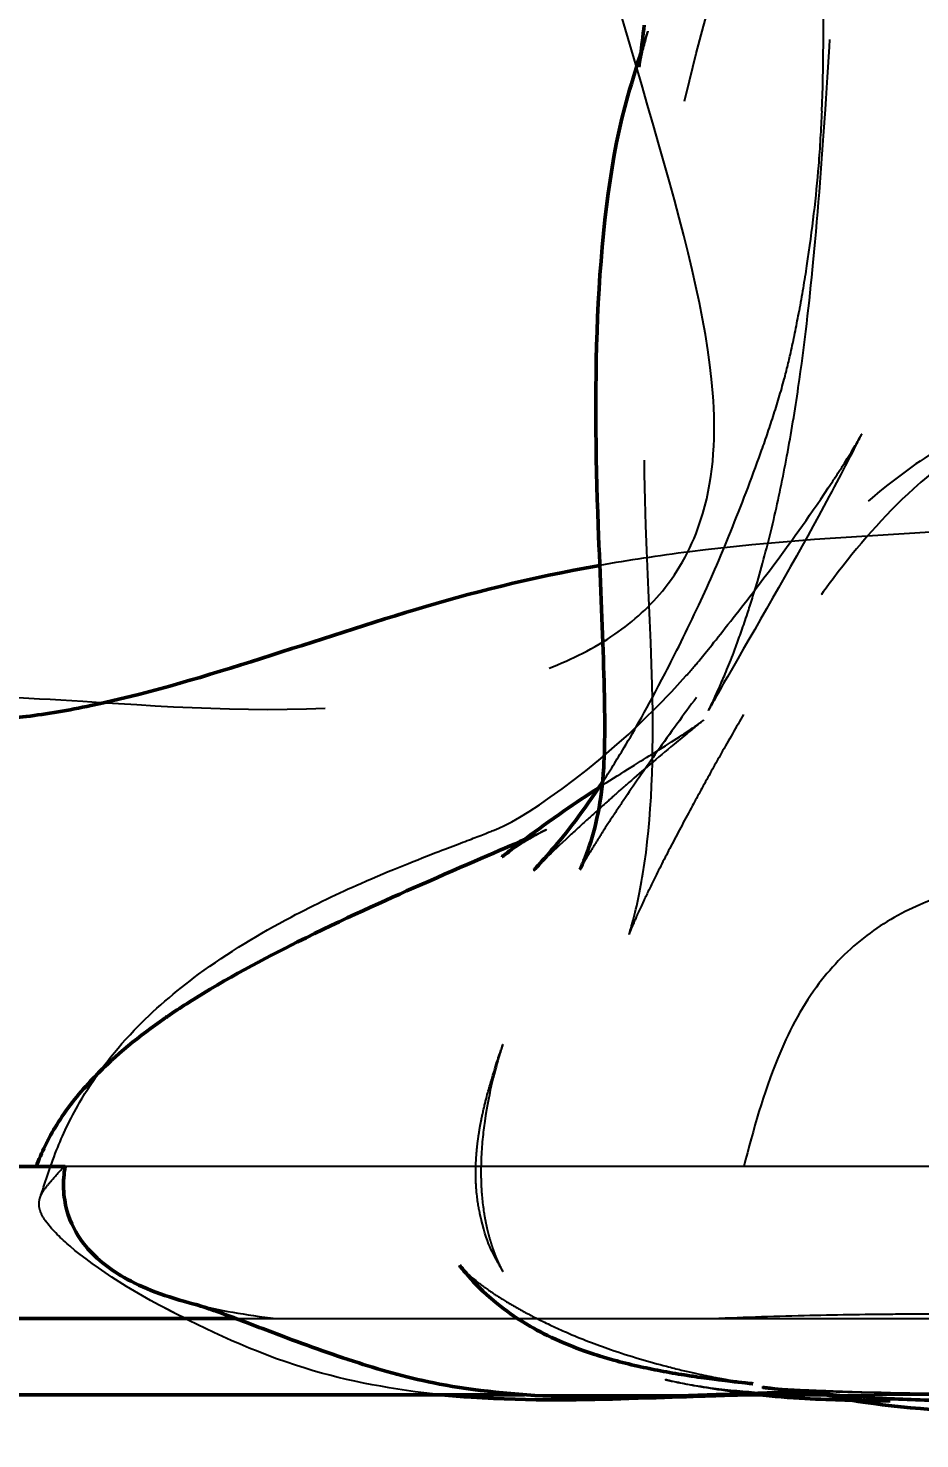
# Model space of a CAD drawing. Header units: millimetres. Extents: x 0 to 420, y 0 to 297.
# Drawn here: x 253.949 to 256.879, y 209.132 to 213.767 of the extents above; entities that cross this region are included whole.
import ezdxf

# ---------------------------------------------------------------- set-up
doc = ezdxf.new("R2010")
doc.units = ezdxf.units.MM
doc.header["$LTSCALE"] = 0.75
doc.linetypes.add('HIDDEN2', pattern=[4.7625, 3.175, -1.5875])
for name, color, linetype, lineweight in [('FD_Dimensions', 7, 'Continuous', 25), ('Hidden', 7, 'HIDDEN2', 25), ('Visible', 7, 'Continuous', 50)]:
    doc.layers.add(name, color=color, linetype=linetype, lineweight=lineweight)
doc.styles.get("Standard").update_dxf_attribs({"font": 'arial.ttf'})
doc.dimstyles.new('Dim-ISO-25', dxfattribs={"dimtxt": 3.5, "dimasz": 3.5, "dimexe": 2.1, "dimexo": 2.1, "dimgap": 1.4, "dimtad": 1, "dimzin": 12, "dimdsep": 46, "dimtxsty": 'Standard', "dimcen": 0, "dimazin": 3, "dimtp": 0.1, "dimtm": 0.1, "dimtfac": 0.714286, "dimtmove": 0, "dimatfit": 3, "dimfxl": 1, "dimtzin": 12, "dimarcsym": 0})

# ---------------------------------------------------------------- blocks, each defined once
blk = doc.blocks.new('*D54')
at = {"layer": 'Defpoints', "color": 0, "transparency": 16777216}
for p in [(203.828125, 215.942177), (311.328125, 215.942177), (311.328125, 178.877675)]:
    blk.add_point(p, dxfattribs=at)
at = {"layer": 'FD_Dimensions', "color": 0, "lineweight": -2, "transparency": 16777216}
for p, q in [((203.828125, 213.842177), (203.828125, 176.777675)), ((311.328125, 213.842177), (311.328125, 176.777675)), ((207.328125, 178.877675), (307.828125, 178.877675))]:
    blk.add_line(p, q, dxfattribs=at)
at = {"layer": 'FD_Dimensions', "color": 0, "transparency": 16777216}
for points in [[(207.328125, 179.461009), (207.328125, 178.294342), (203.828125, 178.877675)], [(307.828125, 179.461009), (307.828125, 178.294342), (311.328125, 178.877675)]]:
    blk.add_solid(points, dxfattribs=at)
at = {"layer": 'FD_Dimensions', "color": 0, "transparency": 16777216, "insert": (257.578125, 182.065874), "char_height": 3.5, "attachment_point": 5}
blk.add_mtext('430', dxfattribs=at)
blk = doc.blocks.new('*D59')
at = {"layer": 'Defpoints', "color": 0, "transparency": 16777216}
for p in [(203.828125, 215.942177), (262.578125, 209.277114), (262.578125, 188.769301)]:
    blk.add_point(p, dxfattribs=at)
at = {"layer": 'FD_Dimensions', "color": 0, "lineweight": -2, "transparency": 16777216}
for p, q in [((203.828125, 213.842177), (203.828125, 186.669301)), ((262.578125, 207.177114), (262.578125, 186.669301)), ((207.328125, 188.769301), (259.078125, 188.769301))]:
    blk.add_line(p, q, dxfattribs=at)
at = {"layer": 'FD_Dimensions', "color": 0, "transparency": 16777216}
for points in [[(207.328125, 189.352635), (207.328125, 188.185968), (203.828125, 188.769301)], [(259.078125, 189.352635), (259.078125, 188.185968), (262.578125, 188.769301)]]:
    blk.add_solid(points, dxfattribs=at)
at = {"layer": 'FD_Dimensions', "color": 0, "transparency": 16777216, "insert": (233.203125, 191.9575), "char_height": 3.5, "attachment_point": 5}
blk.add_mtext('235', dxfattribs=at)

msp = doc.modelspace()

# ---------------------------------------------------------------- linework, layer by layer
at = {"layer": 'Hidden'}
for p, q in [((254.6325, 209.5271), (254.7643, 209.5271)), ((256.1793, 209.5271), (257.5024, 209.5271)), ((255.5804, 209.2771), (256.2068, 209.2771)), ((256.5895, 209.2771), (258.8713, 209.2771))]:
    msp.add_line(p, q, dxfattribs=at)
for points, knots in [([(256.1996, 212.5679), (256.1808, 212.8096), (256.1009, 213.1126), (255.9016, 213.8037), (255.7903, 214.1615), (255.5533, 215.2436), (255.5695, 215.8695), (255.5639, 217.3819), (255.5378, 218.5793), (255.4524, 219.2549)], [-2.701786, -2.701786, -2.701786, -2.701786, -2.272106, -2.272106, -1.814947, -1.814947, -0.818648, -0.818648, 0, 0, 0, 0]), ([(256.5572, 213.494), (256.577, 213.9297), (256.5418, 214.3791), (256.5063, 214.879), (256.4994, 214.9828), (256.4836, 215.2132), (256.4748, 215.32), (256.4649, 215.4051), (256.4624, 215.4224), (256.4566, 215.4586), (256.453, 215.4792), (256.4373, 215.5633), (256.4241, 215.6324), (256.4108, 215.7156)], [0, 0, 0, 0, 0.642846, 0.642846, 0.83611, 0.83611, 1.13917, 1.13917, 1.275732, 1.275732, 1.413239, 1.413239, 1.562265, 1.562265, 1.562265, 1.562265]), ([(256.3005, 211.5121), (256.2759, 211.4703), (256.2518, 211.4283), (256.2079, 211.3504), (256.1882, 211.3149), (256.1546, 211.2536), (256.141, 211.2288), (256.1049, 211.1619), (256.0823, 211.1193), (256.0412, 211.0404), (256.0216, 211.0018), (255.9922, 210.942), (255.9811, 210.9188), (255.9584, 210.8705), (255.9486, 210.8486), (255.9361, 210.82), (255.9328, 210.8121), (255.9285, 210.8016), (255.9253, 210.7931), (255.924, 210.7897), (255.9239, 210.7893), (255.9239, 210.7893), (255.9281, 210.8018), (255.9441, 210.8588), (255.9584, 210.9213), (255.9994, 211.1718), (256.0055, 211.3706), (255.992, 211.9683), (255.9436, 212.4143), (256.0592, 213.446), (256.2049, 213.9067), (256.3992, 214.563), (256.4441, 214.7148), (256.4824, 214.8507)], [0, 0, 0, 0, 0.070533, 0.070533, 0.123728, 0.123728, 0.157409, 0.157409, 0.214935, 0.214935, 0.271634, 0.271634, 0.311545, 0.311545, 0.369057, 0.369057, 0.42592, 0.42592, 0.504783, 0.504783, 0.533369, 0.533369, 0.690196, 0.690196, 1.000952, 1.000952, 1.841896, 1.841896, 3.105671, 3.105671, 4.165418, 4.165418, 4.426141, 4.426141, 4.426141, 4.426141]), ([(256.2469, 211.6356), (256.2091, 211.5698), (256.1885, 211.5324), (256.1848, 211.5253), (256.1846, 211.525), (256.1846, 211.525), (256.1989, 211.5509), (256.2398, 211.6452), (256.256, 211.6843), (256.2867, 211.7664), (256.2997, 211.8029), (256.3237, 211.8757), (256.3346, 211.9106), (256.3637, 212.0099), (256.3823, 212.0803), (256.415, 212.2201), (256.4297, 212.291), (256.4569, 212.4362), (256.4693, 212.5119), (256.501, 212.7282), (256.5166, 212.8665), (256.5468, 213.178), (256.5592, 213.3485), (256.5822, 213.6928), (256.5914, 213.8595), (256.6011, 214.1189), (256.6005, 214.204), (256.5956, 214.3101), (256.5929, 214.3396), (256.5752, 214.4628), (256.5655, 214.5236), (256.5525, 214.6035)], [0, 0, 0, 0, 0.263322, 0.263322, 0.290289, 0.290289, 0.532868, 0.532868, 0.645161, 0.645161, 0.716148, 0.716148, 0.770958, 0.770958, 0.862088, 0.862088, 0.947122, 0.947122, 1.039978, 1.039978, 1.217882, 1.217882, 1.463878, 1.463878, 1.777415, 1.777415, 2.098221, 2.098221, 2.423985, 2.423985, 2.60426, 2.60426, 2.60426, 2.60426]), ([(255.9628, 213.6852), (255.9667, 213.6974), (255.9703, 213.7085), (255.9809, 213.7413), (255.9858, 213.7567), (255.9858, 213.7567), (255.9843, 213.752), (255.9757, 213.7229), (255.9642, 213.678), (255.9571, 213.6451), (255.9563, 213.6404), (255.9563, 213.6404)], [3.768707, 3.768707, 3.768707, 3.768707, 3.8250175, 3.8250175, 3.9578876, 3.9578876, 4.0399419, 4.0399419, 4.2359118, 4.2359118, 4.3567192, 4.3567192, 4.3567192, 4.3567192]), ([(256.5572, 213.494), (256.5546, 213.4358), (256.551, 213.3762), (256.5383, 213.2149), (256.5254, 213.1054), (256.5001, 212.9379), (256.4919, 212.8875), (256.4828, 212.8375)], [-0.3261634, -0.3261634, -0.3261634, -0.3261634, -0.25, -0.25, -0.125, -0.125, -0.0736355, -0.0736355, -0.0736355, -0.0736355]), ([(256.4338, 212.6136), (256.4419, 212.6439), (256.4497, 212.676), (256.4665, 212.7513), (256.4751, 212.795), (256.4828, 212.8375)], [0, 0, 0, 0, 0.03982842, 0.03982842, 0.09418329, 0.09418329, 0.09418329, 0.09418329]), ([(255.8368, 211.2901), (255.8595, 211.3247), (255.8832, 211.3623), (255.9437, 211.4635), (255.9808, 211.5276), (256.0741, 211.7081), (256.1138, 211.7876), (256.1876, 211.9459), (256.2228, 212.0269), (256.2924, 212.198), (256.3258, 212.2847), (256.371, 212.4115), (256.3846, 212.4511), (256.4106, 212.532), (256.4231, 212.5736), (256.4338, 212.6136)], [0.8648469, 0.8648469, 0.8648469, 0.8648469, 1.0474193, 1.0474193, 1.3153022, 1.3153022, 1.4464289, 1.4464289, 1.5620026, 1.5620026, 1.6742744, 1.6742744, 1.724375, 1.724375, 1.7763479, 1.7763479, 1.7763479, 1.7763479]), ([(255.6612, 211.6642), (255.7358, 211.6931), (255.8094, 211.7294), (255.9389, 211.8183), (255.9949, 211.8686), (256.0994, 212.0011), (256.1402, 212.0826), (256.2037, 212.2993), (256.2099, 212.436), (256.1996, 212.5679)], [-0.4670744, -0.4670744, -0.4670744, -0.4670744, -0.3645141, -0.3645141, -0.2710215, -0.2710215, -0.1587468, -0.1587468, 0, 0, 0, 0]), ([(258.795, 211.9069), (258.6509, 212.0682), (258.4888, 212.2214), (258.1762, 212.4134), (258.055, 212.4716), (257.8588, 212.5291), (257.7904, 212.5433), (257.6281, 212.5624), (257.5311, 212.5624), (257.367, 212.5447), (257.2959, 212.5301), (257.1664, 212.4925), (257.107, 212.4692), (256.9707, 212.4044), (256.8975, 212.3588), (256.686, 212.203), (256.5556, 212.0733), (256.3364, 211.8206), (256.2448, 211.7026), (256.1454, 211.5682)], [0, 0, 0, 0, 0.321154, 0.321154, 0.489994, 0.489994, 0.573843, 0.573843, 0.68637, 0.68637, 0.778999, 0.778999, 0.874426, 0.874426, 1.017242, 1.017242, 1.30034, 1.30034, 1.520953, 1.520953, 1.520953, 1.520953]), ([(258.5764, 212.145), (258.518, 212.2025), (258.4397, 212.2687), (258.271, 212.3867), (258.184, 212.4369), (258.0227, 212.5033), (257.9591, 212.5244), (257.8429, 212.5515), (257.7923, 212.5602), (257.6561, 212.574), (257.5661, 212.5732), (257.4045, 212.5511), (257.3304, 212.5323), (257.1946, 212.4819), (257.1311, 212.4502), (256.9934, 212.3669), (256.9224, 212.3116), (256.7588, 212.1628), (256.6745, 212.0641), (256.5657, 211.9201), (256.5357, 211.8781), (256.4309, 211.7263), (256.3693, 211.6289), (256.3005, 211.5121)], [0, 0, 0, 0, 0.149477, 0.149477, 0.310755, 0.310755, 0.402491, 0.402491, 0.466985, 0.466985, 0.572028, 0.572028, 0.662842, 0.662842, 0.753381, 0.753381, 0.877158, 0.877158, 1.069321, 1.069321, 1.146887, 1.146887, 1.343865, 1.343865, 1.343865, 1.343865]), ([(256.6268, 212.3302), (256.6541, 212.3731), (256.672, 212.404), (256.6863, 212.429), (256.6884, 212.4331), (256.6884, 212.4331), (256.6881, 212.4325), (256.6845, 212.4257), (256.6749, 212.4074), (256.6369, 212.3342), (256.5953, 212.2536), (256.4564, 211.9971), (256.3342, 211.7873), (256.2469, 211.6356)], [0, 0, 0, 0, 0.119994, 0.119994, 0.198165, 0.198165, 0.227938, 0.227938, 0.383818, 0.383818, 0.714097, 0.714097, 1.32168, 1.32168, 1.32168, 1.32168]), ([(256.1568, 211.692), (256.1775, 211.7173), (256.2085, 211.7559), (256.3031, 211.8766), (256.3573, 211.9469), (256.4612, 212.0863), (256.5241, 212.1741), (256.6054, 212.2969), (256.6161, 212.3133), (256.6268, 212.3302)], [0, 0, 0, 0, 0.1766204, 0.1766204, 0.3383138, 0.3383138, 0.5474178, 0.5474178, 0.5924875, 0.5924875, 0.5924875, 0.5924875]), ([(256.9498, 212.1124), (256.6705, 212.0976), (256.3946, 212.0804), (256.0193, 212.0335), (255.9207, 212.0185), (255.8277, 212.0019)], [-2.9189828, -2.9189828, -2.9189828, -2.9189828, -2.6475314, -2.6475314, -2.5425187, -2.5425187, -2.5425187, -2.5425187]), ([(255.4956, 211.1384), (255.588, 211.1778), (255.8617, 211.3584), (256.1311, 211.6613), (256.1427, 211.6749), (256.1568, 211.692)], [0, 0, 0, 0, 2.368206, 2.368206, 2.560076, 2.560076, 2.560076, 2.560076]), ([(252.5945, 211.2947), (252.6359, 211.2859), (252.7546, 211.3644), (253.066, 211.4944), (253.2616, 211.5636), (253.7545, 211.5768), (253.9343, 211.5678), (254.4386, 211.536), (254.7745, 211.5115), (255.3225, 211.5665), (255.5073, 211.6047), (255.6612, 211.6642)], [-1.919202, -1.919202, -1.919202, -1.919202, -1.270912, -1.270912, -0.80777, -0.80777, -0.577607, -0.577607, -0.212337, -0.212337, 0, 0, 0, 0]), ([(256.1454, 211.5682), (256.1031, 211.511), (256.0596, 211.4511), (255.9813, 211.3406), (255.9455, 211.2891), (255.8982, 211.219), (255.8845, 211.1986), (255.8582, 211.1587), (255.8456, 211.1393), (255.8254, 211.1078), (255.8173, 211.095), (255.8014, 211.0694), (255.7944, 211.0581), (255.7799, 211.0339), (255.7743, 211.0242), (255.7642, 211.0064), (255.7623, 211.0027), (255.7623, 211.0027)], [0, 0, 0, 0, 0.0937449, 0.0937449, 0.1665048, 0.1665048, 0.1967602, 0.1967602, 0.2307066, 0.2307066, 0.2621344, 0.2621344, 0.304326, 0.304326, 0.3727492, 0.3727492, 0.4823427, 0.4823427, 0.4823427, 0.4823427]), ([(255.8243, 211.2713), (255.8901, 211.3139), (255.9548, 211.354), (256.0646, 211.422), (256.1073, 211.4497), (256.1531, 211.4816), (256.168, 211.4927), (256.1687, 211.4932), (256.1687, 211.4932), (256.1687, 211.4932), (256.1634, 211.4892), (256.1344, 211.466), (256.108, 211.4444), (256.0719, 211.4144)], [2.3042851, 2.3042851, 2.3042851, 2.3042851, 2.513859, 2.513859, 2.8344421, 2.8344421, 3.0001478, 3.0001478, 3.0032818, 3.0032818, 3.0875895, 3.0875895, 3.1836245, 3.1836245, 3.1836245, 3.1836245]), ([(256.0719, 211.4144), (256.017, 211.3688), (255.9674, 211.3266), (255.9171, 211.2828), (255.9108, 211.2773), (255.9007, 211.2683), (255.8968, 211.265), (255.8812, 211.2512), (255.8668, 211.2384), (255.8263, 211.2024), (255.8079, 211.1859), (255.7668, 211.1487), (255.7462, 211.1297), (255.6656, 211.0551), (255.6265, 211.0167), (255.614, 211.0041)], [0, 0, 0, 0, 0.1426606, 0.1426606, 0.1629861, 0.1629861, 0.1750306, 0.1750306, 0.2113901, 0.2113901, 0.2719037, 0.2719037, 0.3396593, 0.3396593, 0.5538334, 0.5538334, 0.5538334, 0.5538334]), ([(253.9882, 209.9241), (254.0034, 209.9696), (254.0196, 210.0222), (254.0618, 210.1288), (254.0862, 210.182), (254.1627, 210.3147), (254.224, 210.3976), (254.3605, 210.5401), (254.4334, 210.6026), (254.6065, 210.7297), (254.7105, 210.7923), (254.8916, 210.8882), (254.9701, 210.9253), (255.1419, 211.001), (255.2313, 211.036), (255.3522, 211.0827), (255.3937, 211.0983), (255.4596, 211.1237), (255.4799, 211.1318), (255.4924, 211.137), (255.4942, 211.1378), (255.4956, 211.1384)], [0, 0, 0, 0, 0.114785, 0.114785, 0.210798, 0.210798, 0.346169, 0.346169, 0.462122, 0.462122, 0.610556, 0.610556, 0.724295, 0.724295, 0.880555, 0.880555, 1.005547, 1.005547, 1.154965, 1.154965, 1.189561, 1.189561, 1.189561, 1.189561]), ([(255.5809, 211.1015), (255.6243, 211.1206), (255.6524, 211.1338), (255.6524, 211.1338), (255.6423, 211.1289), (255.6001, 211.106), (255.5528, 211.0769), (255.5148, 211.0507), (255.5074, 211.0452), (255.5074, 211.0452)], [0.850563, 0.850563, 0.850563, 0.850563, 1.0683562, 1.0683562, 1.243201, 1.243201, 1.5727227, 1.5727227, 1.7296164, 1.7296164, 1.7296164, 1.7296164]), ([(258.421, 210.8438), (258.3856, 210.8617), (258.3491, 210.8768), (258.2239, 210.9213), (258.1251, 210.9448), (257.9536, 210.9753), (257.8774, 210.985), (257.5998, 211.0086), (257.3948, 211.0046), (257.0917, 210.9571), (256.9844, 210.932), (256.8794, 210.8869)], [0, 0, 0, 0, 0.0486259, 0.0486259, 0.1655203, 0.1655203, 0.2584116, 0.2584116, 0.5044087, 0.5044087, 0.6462801, 0.6462801, 0.6462801, 0.6462801]), ([(256.8794, 210.8869), (256.8148, 210.8592), (256.751, 210.8223), (256.6357, 210.7316), (256.5836, 210.6766), (256.4877, 210.5449), (256.4462, 210.465), (256.3653, 210.2681), (256.3325, 210.1474), (256.3009, 210.0271)], [0, 0, 0, 0, 0.0872177, 0.0872177, 0.1770619, 0.1770619, 0.2839215, 0.2839215, 0.4333165, 0.4333165, 0.4333165, 0.4333165]), ([(255.4777, 209.7528), (255.4807, 209.7445), (255.4833, 209.7378), (255.4885, 209.7248), (255.491, 209.7192), (255.4972, 209.7053), (255.5, 209.6997), (255.507, 209.6859), (255.5086, 209.6832), (255.5091, 209.6822), (255.5092, 209.6821), (255.5092, 209.6821), (255.502, 209.6944), (255.4783, 209.7396), (255.456, 209.769), (255.4296, 209.8915), (255.4254, 209.9137), (255.4215, 209.9594), (255.4206, 209.9727), (255.4199, 209.9997), (255.4199, 210.012), (255.4204, 210.0321), (255.4207, 210.0387), (255.4215, 210.0546), (255.4222, 210.0642), (255.4237, 210.0816), (255.4245, 210.0895), (255.4264, 210.106), (255.4275, 210.1145), (255.4303, 210.1336), (255.4319, 210.1438), (255.4362, 210.1686), (255.4389, 210.1819), (255.4462, 210.2165), (255.4507, 210.2348), (255.4635, 210.2848), (255.471, 210.3098), (255.4917, 210.3772), (255.5034, 210.4112), (255.5084, 210.4259), (255.5089, 210.4275), (255.5089, 210.4275), (255.5073, 210.4237), (255.4841, 210.3458), (255.4647, 210.2794), (255.4443, 210.1383), (255.4397, 210.0964), (255.437, 210.0248), (255.4367, 209.9987), (255.439, 209.9418), (255.4415, 209.9105), (255.4469, 209.8756)], [0, 0, 0, 0, 0.016975, 0.016975, 0.039929, 0.039929, 0.085278, 0.085278, 0.187498, 0.187498, 0.207373, 0.207373, 0.479652, 0.479652, 0.918307, 0.918307, 0.999693, 0.999693, 1.027626, 1.027626, 1.045928, 1.045928, 1.054253, 1.054253, 1.065427, 1.065427, 1.075397, 1.075397, 1.087394, 1.087394, 1.104746, 1.104746, 1.133443, 1.133443, 1.187028, 1.187028, 1.298363, 1.298363, 1.545348, 1.545348, 1.609944, 1.609944, 1.772332, 1.772332, 2.015839, 2.015839, 2.102849, 2.102849, 2.148288, 2.148288, 2.195258, 2.195258, 2.195258, 2.195258]), ([(254.4666, 209.5271), (254.3066, 209.6043), (254.1708, 209.6932), (254.0576, 209.7897), (254.0294, 209.8169), (254.0001, 209.8567), (253.9939, 209.8681), (253.9873, 209.8854), (253.9854, 209.8931), (253.9846, 209.9093), (253.9858, 209.9171), (253.9913, 209.9329), (253.9955, 209.9407), (254.0065, 209.957), (254.0134, 209.9657), (254.0338, 209.9901), (254.0471, 210.0049), (254.0661, 210.0271)], [-0.3496712, -0.3496712, -0.3496712, -0.3496712, -0.1999697, -0.1999697, -0.1483998, -0.1483998, -0.1214342, -0.1214342, -0.101108, -0.101108, -0.0802571, -0.0802571, -0.0584862, -0.0584862, -0.0356986, -0.0356986, 0, 0, 0, 0]), ([(255.1258, 210.0271), (254.9647, 210.0271), (254.7803, 210.0271), (254.5323, 210.0271), (254.4597, 210.0271), (254.3465, 210.0271), (254.302, 210.0271), (254.2115, 210.0271), (254.1643, 210.0271), (254.1046, 210.0271), (254.0868, 210.0271), (254.0707, 210.0271)], [-2.364474, -2.364474, -2.364474, -2.364474, -1.679028, -1.679028, -1.398969, -1.398969, -1.213757, -1.213757, -0.997388, -0.997388, -0.894463, -0.894463, -0.894463, -0.894463]), ([(256.3009, 210.0271), (256.3009, 210.0271), (256.2866, 210.0271), (256.2046, 210.0271), (256.0853, 210.0271), (255.7165, 210.0271), (255.4922, 210.0271), (255.1258, 210.0271)], [-1.087618, -1.087618, -1.087618, -1.087618, -0.964533, -0.964533, -0.652383, -0.652383, 0, 0, 0, 0]), ([(257.4201, 210.0271), (257.3725, 210.0271), (257.3237, 210.0271), (257.2235, 210.0271), (257.1686, 210.0271), (256.995, 210.0271), (256.8674, 210.0271), (256.6079, 210.0271), (256.4515, 210.0271), (256.301, 210.0271)], [-1.4705624, -1.4705624, -1.4705624, -1.4705624, -1.4130898, -1.4130898, -1.3441191, -1.3441191, -1.1774327, -1.1774327, -0.9474311, -0.9474311, -0.9474311, -0.9474311]), ([(255.4469, 209.8756), (255.4486, 209.8648), (255.4506, 209.8536), (255.4547, 209.8332), (255.4567, 209.8241), (255.4603, 209.8096), (255.4617, 209.8041), (255.4654, 209.7906), (255.4677, 209.7827), (255.4721, 209.769), (255.4741, 209.7629), (255.4765, 209.756), (255.4771, 209.7543), (255.4777, 209.7528)], [0, 0, 0, 0, 0.01450731, 0.01450731, 0.02564311, 0.02564311, 0.03239306, 0.03239306, 0.0429538, 0.0429538, 0.05296671, 0.05296671, 0.05614686, 0.05614686, 0.05614686, 0.05614686]), ([(255.3665, 209.702), (255.3665, 209.702), (255.3693, 209.6984), (255.3868, 209.6808), (255.3971, 209.6705), (255.4201, 209.6521)], [1.8546838, 1.8546838, 1.8546838, 1.8546838, 1.9844481, 1.9844481, 2.0738218, 2.0738218, 2.0738218, 2.0738218]), ([(255.4201, 209.6521), (255.4305, 209.6437), (255.4431, 209.6341), (255.4711, 209.6145), (255.4848, 209.6054), (255.5182, 209.5843), (255.5388, 209.572), (255.5798, 209.5489), (255.6007, 209.5378), (255.6533, 209.5112), (255.6858, 209.496), (255.7666, 209.461), (255.8156, 209.4422), (255.9281, 209.4033), (255.992, 209.3847), (256.0468, 209.3704)], [0, 0, 0, 0, 0.0405229, 0.0405229, 0.0686079, 0.0686079, 0.0990387, 0.0990387, 0.1274648, 0.1274648, 0.170012, 0.170012, 0.2341895, 0.2341895, 0.3221788, 0.3221788, 0.3221788, 0.3221788]), ([(255.306, 209.2771), (255.1558, 209.2924), (255.0009, 209.3203), (254.6902, 209.4162), (254.535, 209.4897), (254.398, 209.5617)], [0.7045402, 0.7045402, 0.7045402, 0.7045402, 0.9254428, 0.9254428, 1.1885649, 1.1885649, 1.1885649, 1.1885649]), ([(256.1793, 209.5271), (256.2862, 209.5314), (256.3922, 209.5349), (256.5966, 209.5398), (256.6941, 209.5414), (256.8394, 209.5426), (256.8879, 209.5427), (256.9763, 209.5425), (257.0162, 209.5423), (257.1045, 209.5413), (257.1529, 209.5404), (257.3019, 209.5367), (257.4017, 209.5328), (257.5024, 209.5271)], [-0.5310002, -0.5310002, -0.5310002, -0.5310002, -0.4020666, -0.4020666, -0.285472, -0.285472, -0.2271399, -0.2271399, -0.1791291, -0.1791291, -0.1209653, -0.1209653, 0, 0, 0, 0]), ([(254.7643, 209.5271), (254.7647, 209.5271), (254.765, 209.5271), (254.7895, 209.5271), (254.8161, 209.5271), (254.8941, 209.5271), (254.9532, 209.5271), (255.0744, 209.5271), (255.1262, 209.5271), (255.2636, 209.5271), (255.3692, 209.5271), (255.6703, 209.5271), (255.9136, 209.5271), (256.1793, 209.5271)], [-0.9672321, -0.9672321, -0.9672321, -0.9672321, -0.9670657, -0.9670657, -0.9551119, -0.9551119, -0.9346301, -0.9346301, -0.9208893, -0.9208893, -0.8946929, -0.8946929, -0.8277455, -0.8277455, -0.8277455, -0.8277455]), ([(256.0468, 209.3704), (256.0815, 209.3614), (256.1119, 209.3542), (256.1613, 209.3431), (256.181, 209.3391), (256.2205, 209.3311), (256.2368, 209.3281), (256.2779, 209.3208), (256.2932, 209.3184), (256.3211, 209.3143), (256.3302, 209.3132), (256.3302, 209.3132)], [0, 0, 0, 0, 0.0557857, 0.0557857, 0.1131724, 0.1131724, 0.197863, 0.197863, 0.3758218, 0.3758218, 0.611437, 0.611437, 0.611437, 0.611437]), ([(256.3641, 209.3006), (256.3623, 209.3007), (256.3606, 209.3008), (256.3606, 209.3008), (256.3609, 209.3008), (256.3633, 209.3006), (256.3656, 209.3005), (256.3767, 209.2998), (256.3836, 209.2993), (256.4051, 209.2981), (256.4143, 209.2975), (256.4387, 209.2962), (256.4544, 209.2954), (256.5078, 209.2928), (256.5516, 209.291), (256.7611, 209.2837), (256.9332, 209.2813), (257.199, 209.2795), (257.2977, 209.2793), (257.4279, 209.2792), (257.4655, 209.2793), (257.5343, 209.2793), (257.5656, 209.2794), (257.6456, 209.2795), (257.6804, 209.2796), (257.761, 209.2798), (257.7931, 209.2799), (257.9152, 209.2802), (258.046, 209.2807), (258.3533, 209.2805), (258.4431, 209.2802), (258.5461, 209.2817), (258.578, 209.2825), (258.6453, 209.2847), (258.6772, 209.2859), (258.7517, 209.2896), (258.786, 209.2915), (258.8614, 209.2966), (258.8922, 209.2988), (258.9468, 209.3033), (258.9668, 209.305), (259.0084, 209.3088), (259.0306, 209.3109), (259.0736, 209.3153), (259.095, 209.3176), (259.134, 209.3221), (259.1522, 209.3242), (259.2014, 209.3304), (259.228, 209.3341), (259.3383, 209.3502), (259.3673, 209.3567), (259.4113, 209.3658), (259.4214, 209.3683), (259.4455, 209.3745), (259.4475, 209.3756), (259.4475, 209.3756)], [0, 0, 0, 0, 0.130854, 0.130854, 0.184811, 0.184811, 0.25415, 0.25415, 0.306333, 0.306333, 0.33219, 0.33219, 0.358257, 0.358257, 0.411013, 0.411013, 0.616688, 0.616688, 0.73801, 0.73801, 0.789585, 0.789585, 0.841367, 0.841367, 0.946133, 0.946133, 1.151801, 1.151801, 1.462295, 1.462295, 1.902223, 1.902223, 2.117153, 2.117153, 2.278552, 2.278552, 2.379767, 2.379767, 2.431798, 2.431798, 2.457728, 2.457728, 2.4838, 2.4838, 2.509869, 2.509869, 2.535793, 2.535793, 2.588006, 2.588006, 2.800065, 2.800065, 3.005746, 3.005746, 3.517635, 3.517635, 3.517635, 3.517635]), ([(256.3441, 209.2772), (256.3226, 209.2794), (256.3018, 209.2817), (256.2104, 209.2932), (256.1424, 209.3051), (256.0586, 209.3224), (256.0424, 209.3267), (256.0424, 209.3267), (256.0517, 209.3245), (256.0943, 209.3154), (256.143, 209.3063), (256.2979, 209.2862), (256.4273, 209.28), (256.4806, 209.2787), (256.487, 209.2787), (256.487, 209.2787), (256.4665, 209.2788), (256.4059, 209.2784), (256.3696, 209.278), (256.3267, 209.2771)], [0.316838, 0.316838, 0.316838, 0.316838, 0.37777, 0.37777, 0.576423, 0.576423, 0.7742, 0.7742, 0.928674, 0.928674, 1.226455, 1.226455, 1.725473, 1.725473, 1.925162, 1.925162, 2.28415, 2.28415, 2.581923, 2.581923, 2.581923, 2.581923]), ([(258.0649, 209.2702), (258.0598, 209.2702), (258.0546, 209.2702), (257.9908, 209.2706), (257.9331, 209.2712), (257.8069, 209.2727), (257.7452, 209.2737), (257.6572, 209.275), (257.6273, 209.2754), (257.5562, 209.2763), (257.5292, 209.2765), (257.4805, 209.2768), (257.4608, 209.2769), (257.4114, 209.277), (257.3866, 209.277), (257.3199, 209.277), (257.2958, 209.277), (257.2429, 209.2771), (257.2173, 209.2771), (257.1505, 209.2773), (257.1056, 209.2775), (257.0176, 209.2781), (256.9739, 209.2785), (256.9114, 209.2793), (256.8919, 209.2796), (256.8421, 209.2804), (256.812, 209.2809), (256.7649, 209.2819), (256.7459, 209.2823), (256.7132, 209.2831), (256.6994, 209.2834), (256.6704, 209.2842), (256.6576, 209.2845), (256.6274, 209.2853), (256.6153, 209.2857), (256.5813, 209.2866), (256.5714, 209.2868), (256.5508, 209.2872), (256.5448, 209.2872), (256.5427, 209.2872), (256.5426, 209.2872), (256.5426, 209.2872), (256.5428, 209.2872), (256.5609, 209.2874), (256.566, 209.2875), (256.566, 209.2875), (256.566, 209.2875), (256.5653, 209.2875), (256.5611, 209.2874), (256.5412, 209.2871), (256.5222, 209.2867), (256.498, 209.2861)], [1.219599, 1.219599, 1.219599, 1.219599, 1.227533, 1.227533, 1.318186, 1.318186, 1.466226, 1.466226, 1.614796, 1.614796, 1.903399, 1.903399, 2.119561, 2.119561, 2.282108, 2.282108, 2.349335, 2.349335, 2.395927, 2.395927, 2.456461, 2.456461, 2.508134, 2.508134, 2.531495, 2.531495, 2.569257, 2.569257, 2.600564, 2.600564, 2.633733, 2.633733, 2.683011, 2.683011, 2.774749, 2.774749, 3.002518, 3.002518, 3.343778, 3.343778, 3.391726, 3.391726, 3.599785, 3.599785, 3.643859, 3.643859, 3.647774, 3.647774, 3.686156, 3.686156, 3.734301, 3.734301, 3.734301, 3.734301]), ([(256.6534, 209.2587), (256.628, 209.2627), (256.606, 209.2665), (256.5468, 209.2773), (256.5245, 209.2816), (256.5245, 209.2816), (256.5636, 209.275), (256.6435, 209.2644), (256.6892, 209.2607), (256.7569, 209.2571), (256.7819, 209.2567), (256.7819, 209.2567)], [3.707999, 3.707999, 3.707999, 3.707999, 3.809958, 3.809958, 4.047208, 4.047208, 4.321462, 4.321462, 4.789596, 4.789596, 5.222005, 5.222005, 5.222005, 5.222005])]:
    msp.add_open_spline(points, degree=3, knots=knots, dxfattribs=at)
for points in [[(255.614, 211.0041), (255.611, 211.0011), (255.6099, 211), (255.6099, 211)], [(254.499, 209.5739), (254.499, 209.5739), (254.4991, 209.5739), (254.4993, 209.5738)], [(254.4992, 209.5737), (254.5743, 209.555), (254.6618, 209.5394), (254.7643, 209.5271)]]:
    msp.add_open_spline(points, degree=3, dxfattribs=at)
at = {"layer": 'Visible'}
for p, q in [((245.0781, 210.0271), (254.0706, 210.0271)), ((245.0781, 209.5271), (254.6325, 209.5271)), ((252.5781, 209.2771), (255.5804, 209.2771)), ((256.2068, 209.2771), (256.5895, 209.2771))]:
    msp.add_line(p, q, dxfattribs=at)
for points in [[(255.9623, 213.6817), (255.9658, 213.7079), (255.9697, 213.7403), (255.9739, 213.7771)], [(254.4145, 210.5251), (254.4358, 210.5397), (254.4569, 210.5535), (254.4779, 210.5668)], [(256.3267, 209.2771), (256.3067, 209.2767), (256.2852, 209.2762), (256.2626, 209.2756)], [(256.633, 209.2593), (256.555, 209.2615), (256.4554, 209.2658), (256.3441, 209.2772)], [(256.7819, 209.2567), (256.7819, 209.2567), (256.7557, 209.2558), (256.633, 209.2593)]]:
    msp.add_open_spline(points, degree=3, dxfattribs=at)
for points, knots in [([(255.7623, 211.0027), (255.7623, 211.0027), (255.7624, 211.0028), (255.7642, 211.0065), (255.7761, 211.0315), (255.8154, 211.141), (255.8337, 211.2273), (255.851, 211.5046), (255.8356, 211.7897), (255.8051, 212.5891), (255.8084, 213.1557), (255.9355, 213.5988), (255.9507, 213.6474), (255.9628, 213.6852)], [0.482343, 0.482343, 0.482343, 0.482343, 0.501846, 0.501846, 0.773526, 0.773526, 1.396763, 1.396763, 2.339042, 2.339042, 3.594261, 3.594261, 3.768707, 3.768707, 3.768707, 3.768707]), ([(255.9563, 213.6404), (255.9563, 213.6404), (255.9569, 213.6435), (255.9588, 213.6561), (255.9605, 213.6678), (255.9623, 213.6817)], [4.3567192, 4.3567192, 4.3567192, 4.3567192, 4.4490712, 4.4490712, 4.5842094, 4.5842094, 4.5842094, 4.5842094]), ([(255.8277, 212.0019), (255.5963, 211.9607), (255.3986, 211.9101), (254.861, 211.7484), (254.4959, 211.6128), (254.0823, 211.526), (254.0114, 211.5138), (253.7705, 211.4847), (253.613, 211.4887), (253.3156, 211.5095), (253.1765, 211.5275), (252.9306, 211.5364), (252.8336, 211.5214), (252.6968, 211.4629), (252.6527, 211.4304), (252.6232, 211.3993)], [-2.542519, -2.542519, -2.542519, -2.542519, -2.2815, -2.2815, -1.741629, -1.741629, -1.626497, -1.626497, -1.339779, -1.339779, -1.02387, -1.02387, -0.684486, -0.684486, -0.425551, -0.425551, -0.425551, -0.425551]), ([(255.5074, 211.0452), (255.5074, 211.0452), (255.5074, 211.0452), (255.5074, 211.0452), (255.5111, 211.0479), (255.5432, 211.0726), (255.6137, 211.1281), (255.747, 211.2207), (255.7859, 211.2465), (255.8243, 211.2713)], [1.7296164, 1.7296164, 1.7296164, 1.7296164, 1.7296478, 1.7296478, 1.841557, 1.841557, 2.1820009, 2.1820009, 2.3042851, 2.3042851, 2.3042851, 2.3042851]), ([(255.6099, 211), (255.6099, 211), (255.6124, 211.0026), (255.6272, 211.0182), (255.6477, 211.0405), (255.7176, 211.1219), (255.7737, 211.1943), (255.8368, 211.2901)], [0.0513494, 0.0513494, 0.0513494, 0.0513494, 0.1291064, 0.1291064, 0.3585415, 0.3585415, 0.8648469, 0.8648469, 0.8648469, 0.8648469]), ([(254.4779, 210.5668), (254.6022, 210.6457), (254.7232, 210.709), (254.9856, 210.8398), (255.1223, 210.9011), (255.3872, 211.0179), (255.5055, 211.0682), (255.5795, 211.1009), (255.5802, 211.1012), (255.5809, 211.1015)], [0, 0, 0, 0, 0.2047418, 0.2047418, 0.4823004, 0.4823004, 0.8470955, 0.8470955, 0.850563, 0.850563, 0.850563, 0.850563]), ([(253.976, 210.0271), (253.9922, 210.0711), (254.0148, 210.1188), (254.0743, 210.2145), (254.1124, 210.2627), (254.2229, 210.381), (254.3014, 210.4453), (254.3925, 210.51), (254.4035, 210.5176), (254.4145, 210.5251)], [0, 0, 0, 0, 0.0698977, 0.0698977, 0.1481896, 0.1481896, 0.2790069, 0.2790069, 0.2967977, 0.2967977, 0.2967977, 0.2967977]), ([(254.0706, 210.0271), (254.0664, 210.0027), (254.0646, 209.978), (254.0666, 209.9292), (254.0702, 209.9056), (254.0876, 209.8425), (254.1065, 209.8061), (254.1673, 209.7272), (254.2139, 209.6911), (254.3252, 209.6279), (254.4016, 209.5981), (254.4992, 209.5737)], [-0.6372674, -0.6372674, -0.6372674, -0.6372674, -0.5803492, -0.5803492, -0.5250262, -0.5250262, -0.4294574, -0.4294574, -0.2926512, -0.2926512, -0.1271647, -0.1271647, -0.1271647, -0.1271647]), ([(256.3302, 209.3132), (256.3302, 209.3132), (256.33, 209.3132), (256.3274, 209.3135), (256.3201, 209.3143), (256.2679, 209.3202), (256.2487, 209.3224), (256.2009, 209.3283), (256.1782, 209.3313), (256.1366, 209.3372), (256.1214, 209.3395), (256.0811, 209.3459), (256.0541, 209.3504), (256.0022, 209.3603), (255.9769, 209.3655), (255.9253, 209.3772), (255.8987, 209.3838), (255.8431, 209.3992), (255.8142, 209.4081), (255.7536, 209.4289), (255.723, 209.441), (255.6583, 209.4694), (255.6269, 209.4857), (255.5593, 209.5247), (255.5284, 209.5465), (255.4552, 209.6034), (255.4257, 209.6342), (255.3791, 209.6854), (255.3665, 209.702), (255.3665, 209.702)], [0.611437, 0.611437, 0.611437, 0.611437, 0.639939, 0.639939, 0.8385, 0.8385, 0.913163, 0.913163, 0.958888, 0.958888, 0.981599, 0.981599, 1.015378, 1.015378, 1.045792, 1.045792, 1.07937, 1.07937, 1.120751, 1.120751, 1.17495, 1.17495, 1.250786, 1.250786, 1.367529, 1.367529, 1.583494, 1.583494, 1.854684, 1.854684, 1.854684, 1.854684]), ([(254.7657, 209.4766), (254.7029, 209.5003), (254.6444, 209.5229), (254.5695, 209.5505), (254.5464, 209.5587), (254.5116, 209.5703), (254.499, 209.5739), (254.499, 209.5739)], [0, 0, 0, 0, 0.1520094, 0.1520094, 0.2304546, 0.2304546, 0.3050181, 0.3050181, 0.3050181, 0.3050181]), ([(256.498, 209.2861), (256.4976, 209.2861), (256.4973, 209.2861), (256.4755, 209.2856), (256.4499, 209.2849), (256.3845, 209.2831), (256.3426, 209.2817), (256.2217, 209.2777), (256.1396, 209.2747), (255.9353, 209.2691), (255.812, 209.2674), (255.5479, 209.276), (255.412, 209.2909), (255.2004, 209.3316), (255.1158, 209.3557), (254.9423, 209.411), (254.8551, 209.443), (254.7657, 209.4766)], [3.7343012, 3.7343012, 3.7343012, 3.7343012, 3.7350032, 3.7350032, 3.7773832, 3.7773832, 3.8363272, 3.8363272, 3.9433115, 3.9433115, 4.1036139, 4.1036139, 4.3082778, 4.3082778, 4.4951162, 4.4951162, 4.7113514, 4.7113514, 4.7113514, 4.7113514]), ([(256.2626, 209.2756), (256.2035, 209.274), (256.0942, 209.2695), (255.785, 209.2604), (255.6002, 209.2559), (255.3727, 209.271), (255.3394, 209.2737), (255.306, 209.2771)], [0, 0, 0, 0, 0.3630328, 0.3630328, 0.6553601, 0.6553601, 0.7045402, 0.7045402, 0.7045402, 0.7045402]), ([(257.2798, 209.257), (257.1669, 209.2555), (257.0417, 209.2556), (256.8458, 209.2607), (256.77, 209.2642), (256.7078, 209.2681), (256.7073, 209.2681), (256.702, 209.2685), (256.6975, 209.2688), (256.6795, 209.27), (256.6667, 209.2709), (256.6186, 209.2745), (256.5889, 209.2771), (256.5308, 209.2826), (256.5075, 209.2851), (256.4575, 209.2906), (256.4399, 209.2926), (256.3876, 209.2986), (256.3794, 209.2993), (256.3691, 209.3002), (256.367, 209.3004), (256.3641, 209.3006)], [0, 0, 0, 0, 0.165607, 0.165607, 0.274486, 0.274486, 0.275506, 0.275506, 0.283763, 0.283763, 0.308559, 0.308559, 0.383367, 0.383367, 0.490941, 0.490941, 0.678056, 0.678056, 1.199646, 1.199646, 1.399082, 1.399082, 1.399082, 1.399082]), ([(257.6051, 209.2647), (257.5805, 209.2619), (257.5579, 209.2594), (257.4914, 209.2519), (257.4516, 209.2475), (257.3257, 209.2344), (257.2476, 209.2278), (256.9713, 209.2162), (256.7737, 209.2398), (256.6534, 209.2587)], [2.9100364, 2.9100364, 2.9100364, 2.9100364, 2.9489033, 2.9489033, 3.0318409, 3.0318409, 3.2255661, 3.2255661, 3.7079991, 3.7079991, 3.7079991, 3.7079991])]:
    msp.add_open_spline(points, degree=3, knots=knots, dxfattribs=at)

# ---------------------------------------------------------------- dimensions: what is measured, and where the dimension line sits
at = {"layer": 'FD_Dimensions'}
for base, p2, picture, middle in [((311.3281, 178.8777), (311.3281, 215.9422), '*D54', (257.5781, 182.0659)), ((262.5781, 188.7693), (262.5781, 209.2771), '*D59', (233.2031, 191.9575))]:
    dim = msp.add_linear_dim(base=base, p1=(203.8281, 215.9422), p2=p2, dimstyle='Dim-ISO-25', override={"dimlfac": 4}, dxfattribs=at)
    dim.commit()
    dim.dimension.update_dxf_attribs({"geometry": picture, "text_midpoint": middle})

doc.saveas('drawing.dxf')
